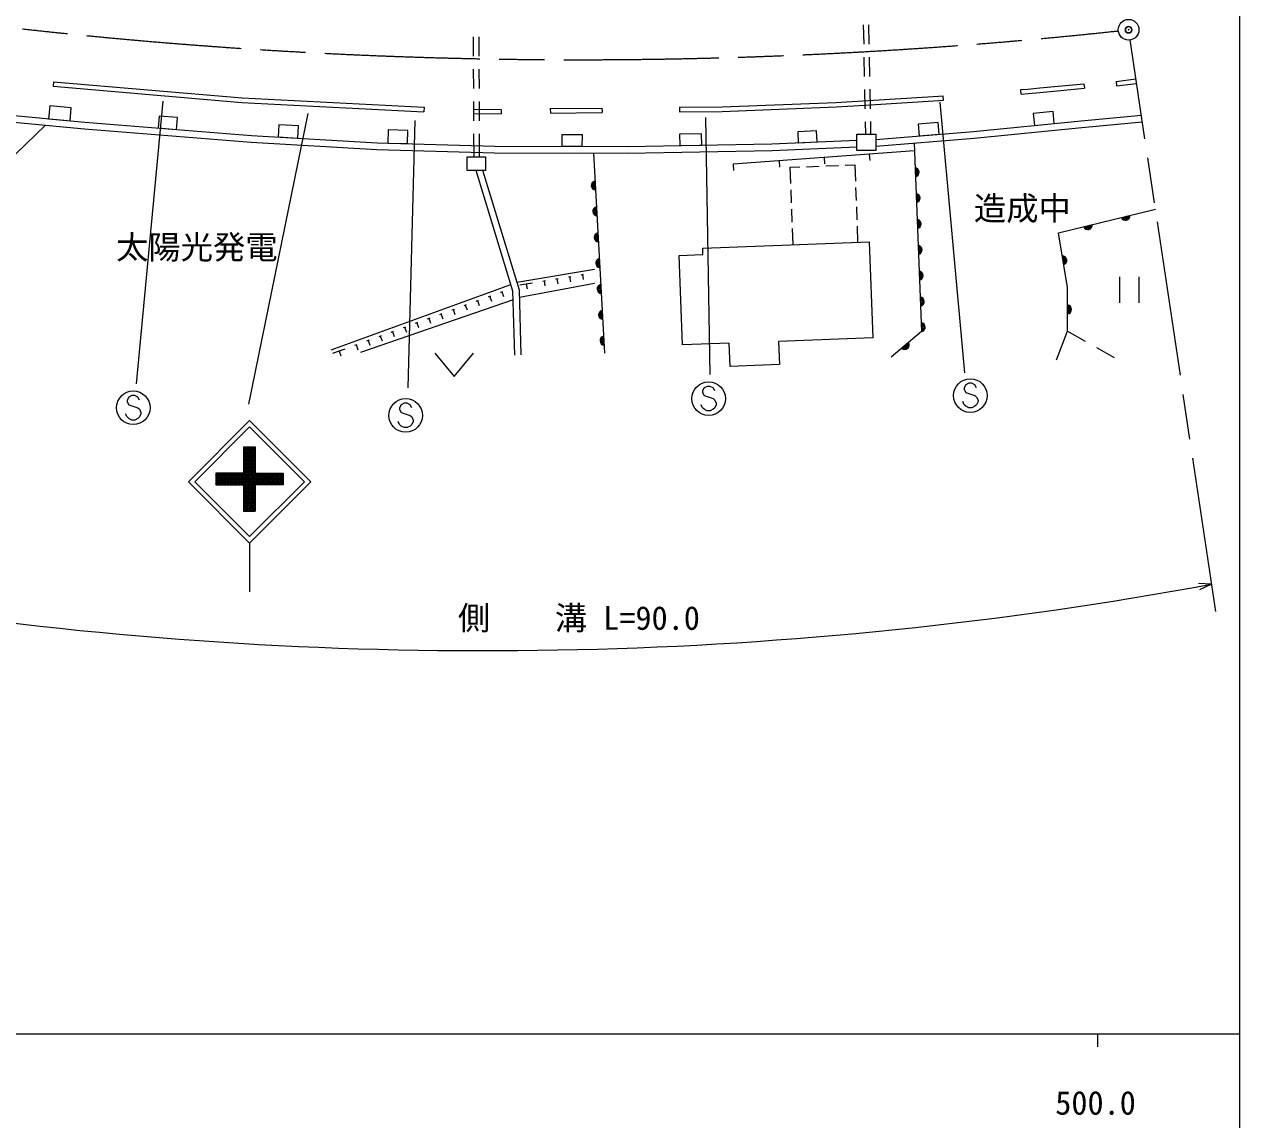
# Model space of a CAD drawing. Units: millimetres, scale not verified. Extents: x 40000 to 680000, y 20000 to 380000.
# Drawn here: x 484932 to 579000, y 198357 to 283122 of the extents above; entities that cross this region are included whole.
import ezdxf
from ezdxf.enums import TextEntityAlignment as Align

# ---------------------------------------------------------------- set-up
doc = ezdxf.new("R2010")
doc.units = ezdxf.units.MM
doc.header["$LTSCALE"] = 1000
doc.header["$PDMODE"] = 32
doc.header["$PDSIZE"] = 500
doc.linetypes.add('CHAIN', pattern=[18.5, 12, -1.5, 3.5, -1.5])
for name, color, linetype, lineweight in [('M-BGD', 7, 'Continuous', 13), ('M-BMK', 2, 'CHAIN', 13), ('M-BMK-SRVR', 3, 'Continuous', 13), ('M-STR-HTXT', 7, 'Continuous', 13), ('M-STR-STRC', 7, 'Continuous', 13), ('M-TTL-BAND', 7, 'Continuous', 13)]:
    doc.layers.add(name, color=color, linetype=linetype, lineweight=lineweight)
doc.layers.add('M-BGD-HTXT', color=7, linetype='Continuous')
doc.layers.add('M-OTRS', color=6, linetype='Continuous')
doc.styles.add('ＭＳ ゴシック', font='')
doc.styles.get('ＭＳ ゴシック').set_extended_font_data('MS Gothic')

msp = doc.modelspace()

# ---------------------------------------------------------------- linework, layer by layer
at = {"layer": 'M-BGD'}
for p, q in [((549869, 283082), (549898, 281582)), ((550272, 283090), (550301, 281590)), ((519673, 282154), (519680, 280654)), ((520105, 282156), (520113, 280656)), ((549917, 280582), (549946, 279083)), ((550321, 280590), (550350, 279091)), ((519685, 279654), (519692, 278154)), ((520117, 279656), (520125, 278156)), ((487187, 278675), (487157, 278327)), ((563534, 278202), (566947, 278522)), ((566947, 278522), (566980, 278174)), ((569432, 278705), (570971, 278896)), ((569432, 278705), (569475, 278358)), ((569475, 278358), (571014, 278549)), ((549965, 278083), (549994, 276583)), ((550369, 278091), (550398, 276591)), ((556066, 277245), (556038, 277593)), ((562069, 278072), (562600, 278114)), ((562097, 277723), (562069, 278072)), ((562097, 277723), (562630, 277765)), ((562600, 278114), (563534, 278202)), ((562630, 277765), (563541, 277851)), ((563541, 277851), (566980, 278174)), ((515876, 276698), (515858, 276348)), ((519700, 276562), (519696, 276212)), ((519697, 277154), (519704, 275654)), ((519700, 276562), (521840, 276538)), ((520129, 277156), (520136, 275656)), ((525643, 276602), (529642, 276642)), ((525643, 276602), (525646, 276252)), ((529642, 276642), (529646, 276292)), ((535642, 276701), (535646, 276351)), ((549989, 276865), (550392, 276890)), ((519696, 276212), (521836, 276188)), ((521840, 276538), (521836, 276188)), ((525646, 276252), (529646, 276292)), ((550014, 275583), (550033, 274604)), ((550417, 275591), (550436, 274612)), ((519709, 274654), (519717, 272868)), ((520141, 274656), (520150, 272870)), ((553797, 273928), (554379, 259339)), ((528977, 273158), (529843, 257682)), ((553821, 273329), (539786, 272299)), ((546840, 272817), (546876, 272318)), ((550330, 273073), (550367, 272574)), ((539786, 272299), (539822, 271801)), ((543349, 272561), (543386, 272062)), ((544214, 272060), (544963, 272087)), ((544259, 270810), (544214, 272060)), ((545463, 272105), (546462, 272142)), ((546962, 272160), (547961, 272197)), ((548461, 272215), (549210, 272242)), ((549210, 272242), (549256, 270993)), ((544314, 269311), (544278, 270311)), ((549274, 270494), (549311, 269494)), ((544369, 267812), (544332, 268812)), ((549329, 268995), (549366, 267995)), ((544433, 266064), (544387, 267313)), ((549384, 267496), (549430, 266246)), ((523060, 263171), (529065, 264166)), ((526053, 263420), (526250, 263452)), ((526151, 263436), (526217, 263041)), ((527039, 263583), (527237, 263616)), ((527138, 263599), (527203, 263205)), ((528026, 263746), (528223, 263779)), ((528124, 263763), (528190, 263368)), ((569698, 263578), (569698, 261578)), ((571198, 263578), (571198, 261578)), ((508695, 257939), (522590, 263000)), ((521787, 262390), (521975, 262458)), ((529076, 263058), (523266, 261976)), ((523290, 262962), (524277, 263125)), ((523784, 263044), (523849, 262649)), ((525066, 263256), (525263, 263289)), ((525165, 263272), (525230, 262878)), ((522770, 261805), (510955, 257730)), ((519908, 261705), (520096, 261774)), ((520002, 261740), (520139, 261364)), ((520848, 262048), (521036, 262116)), ((520942, 262082), (521079, 261706)), ((521881, 262424), (522018, 262048)), ((517089, 260679), (517277, 260747)), ((517183, 260713), (517320, 260337)), ((518029, 261021), (518217, 261089)), ((518123, 261055), (518260, 260679)), ((518969, 261363), (519157, 261432)), ((519063, 261397), (519199, 261022)), ((514270, 259652), (514458, 259721)), ((514364, 259686), (514501, 259311)), ((515210, 259994), (515398, 260063)), ((515304, 260029), (515441, 259653)), ((516150, 260337), (516338, 260405)), ((516244, 260371), (516381, 259995)), ((554352, 260025), (554366, 260037)), ((511452, 258626), (511639, 258694)), ((512391, 258968), (512579, 259036)), ((512485, 259002), (512622, 258626)), ((513331, 259310), (513519, 259378)), ((513425, 259344), (513562, 258968)), ((554379, 259339), (552022, 257377)), ((564831, 257150), (565682, 259368)), ((565682, 259368), (567046, 258595)), ((508821, 257667), (509760, 258010)), ((509290, 257839), (509427, 257463)), ((510512, 258283), (510700, 258352)), ((510606, 258318), (510743, 257942)), ((511546, 258660), (511682, 258284)), ((567916, 258102), (569279, 257329)), ((516708, 257678), (518208, 255878)), ((518208, 255878), (519708, 257678))]:
    msp.add_line(p, q, dxfattribs=at)
for points in [[(487187, 278675), (501798, 277420), (515876, 276698)], [(487157, 278327), (501774, 277070), (515858, 276348)], [(535642, 276701), (538933, 276733), (547753, 277078), (555679, 277565), (556038, 277593)], [(535646, 276351), (538942, 276383), (547771, 276729), (549989, 276865)], [(550392, 276890), (555704, 277216), (556066, 277245)], [(482197, 275719), (489584, 275039), (502493, 274003), (512229, 273437), (521330, 273182), (531607, 273150), (542809, 273354), (549365, 273636)], [(482245, 276237), (489628, 275557), (502529, 274522), (512252, 273957), (521339, 273702), (531603, 273670), (542793, 273874), (549365, 274157)], [(550840, 274204), (558393, 274832), (566742, 275648), (571390, 276103)], [(486568, 275317), (481992, 270917), (480192, 259952)], [(550840, 273682), (558440, 274314), (566793, 275130), (571440, 275585)], [(522887, 257522), (522752, 262469), (519895, 271813)], [(523387, 257535), (523250, 262551), (520418, 271813)], [(565682, 259368), (565675, 262754), (564964, 266981), (572480, 268823)]]:
    msp.add_lwpolyline(points, dxfattribs=at)
for points in [[(486813, 275817), (488473, 275664), (488564, 276654), (486904, 276807)], [(495285, 275103), (496708, 274989), (496782, 275911), (495359, 276025)], [(563114, 275293), (564652, 275443), (564562, 276372), (563023, 276221)], [(504574, 274403), (506092, 274315), (506147, 275261), (504629, 275349)], [(513064, 273934), (514580, 273891), (514608, 274907), (513092, 274949)], [(544839, 273962), (546293, 274025), (546257, 274869), (544802, 274807)], [(554181, 274482), (555742, 274611), (555666, 275515), (554106, 275386)], [(526530, 273686), (528120, 273681), (528123, 274575), (526532, 274580)], [(535664, 273744), (537360, 273775), (537344, 274649), (535648, 274618)], [(549365, 274612), (550840, 274612), (550840, 273366), (549365, 273366)], [(519206, 272870), (520619, 272870), (520619, 271813), (519206, 271813)], [(550329, 266279), (550601, 258854), (543306, 258587), (543372, 256789), (539554, 256649), (539488, 258448), (535871, 258315), (535617, 265241), (537456, 265308), (537438, 265808)]]:
    msp.add_lwpolyline(points, close=True, dxfattribs=at)
for centre, radius, start, end in [((553833, 271675), 354, 281.08294, 83.48812), ((553833, 271675), 283, 283.30698, 81.26408), ((553833, 271675), 212, 287.05331, 77.51776), ((529172, 270645), 354, 102.0027, 264.40788), ((529172, 270645), 283, 104.22674, 262.18384), ((553833, 271675), 142, 294.76504, 69.80603), ((553833, 271675), 100, 305.0827, 59.48836), ((553833, 271675), 100, 305.0827, 59.48836), ((529172, 270645), 212, 107.97307, 258.43751), ((529172, 270645), 142, 115.6848, 250.72578), ((529172, 270645), 100, 126.00246, 240.40812), ((529172, 270645), 100, 126.00246, 240.40812), ((553913, 269674), 354, 281.08294, 83.48812), ((553913, 269674), 283, 283.30698, 81.26408), ((553913, 269674), 212, 287.05331, 77.51776), ((553913, 269674), 142, 294.76504, 69.80603), ((553913, 269674), 100, 305.0827, 59.48836), ((553913, 269674), 100, 305.0827, 59.48836), ((529284, 268644), 354, 102.0027, 264.40788), ((529284, 268644), 283, 104.22674, 262.18384), ((529284, 268644), 212, 107.97307, 258.43751), ((529284, 268644), 142, 115.6848, 250.72578), ((529284, 268644), 100, 126.00246, 240.40812), ((529284, 268644), 100, 126.00246, 240.40812), ((570166, 268312), 354, 202.56745, 4.97262), ((570166, 268312), 283, 204.79148, 2.74859), ((570166, 268312), 212, 208.53781, 359.00226), ((570166, 268312), 142, 216.24954, 351.29053), ((570166, 268312), 100, 226.5672, 340.97287), ((553993, 267672), 354, 281.08294, 83.48812), ((553993, 267672), 283, 283.30698, 81.26408), ((553993, 267672), 212, 287.05331, 77.51776), ((553993, 267672), 142, 294.76504, 69.80603), ((553993, 267672), 100, 305.0827, 59.48836), ((553993, 267672), 100, 305.0827, 59.48836), ((567252, 267598), 354, 202.56745, 4.97262), ((567252, 267598), 283, 204.79148, 2.74859), ((567252, 267598), 212, 208.53781, 359.00226), ((567252, 267598), 142, 216.24954, 351.29053), ((567252, 267598), 100, 226.5672, 340.97287), ((529396, 266643), 354, 102.0027, 264.40788), ((529396, 266643), 283, 104.22674, 262.18384), ((529396, 266643), 212, 107.97307, 258.43751), ((529396, 266643), 142, 115.6848, 250.72578), ((529396, 266643), 100, 126.00246, 240.40812), ((529396, 266643), 100, 126.00246, 240.40812), ((554073, 265671), 354, 281.08294, 83.48812), ((554073, 265671), 283, 283.30698, 81.26408), ((554073, 265671), 212, 287.05331, 77.51776), ((554073, 265671), 142, 294.76504, 69.80603), ((554073, 265671), 100, 305.0827, 59.48836), ((554073, 265671), 100, 305.0827, 59.48836), ((529508, 264642), 354, 102.0027, 264.40788), ((529508, 264642), 283, 104.22674, 262.18384), ((529508, 264642), 212, 107.97307, 258.43751), ((529508, 264642), 142, 115.6848, 250.72578), ((529508, 264642), 100, 126.00246, 240.40812), ((529508, 264642), 100, 126.00246, 240.40812), ((565266, 264859), 354, 288.3517, 90.75688), ((565266, 264859), 283, 290.57574, 88.53284), ((565266, 264859), 212, 294.32207, 84.78651), ((565266, 264859), 142, 302.0338, 77.07478), ((565266, 264859), 100, 312.35146, 66.75712), ((554152, 263670), 354, 281.08294, 83.48812), ((554152, 263670), 283, 283.30698, 81.26408), ((554152, 263670), 212, 287.05331, 77.51776), ((554152, 263670), 142, 294.76504, 69.80603), ((554152, 263670), 100, 305.0827, 59.48836), ((554152, 263670), 100, 305.0827, 59.48836), ((529620, 262641), 354, 102.0027, 264.40788), ((529620, 262641), 283, 104.22674, 262.18384), ((529620, 262641), 212, 107.97307, 258.43751), ((529620, 262641), 142, 115.6848, 250.72578), ((529620, 262641), 100, 126.00246, 240.40812), ((529620, 262641), 100, 126.00246, 240.40812), ((554232, 261668), 354, 281.08294, 83.48812), ((554232, 261668), 283, 283.30698, 81.26408), ((554232, 261668), 212, 287.05331, 77.51776), ((554232, 261668), 142, 294.76504, 69.80603), ((554232, 261668), 100, 305.0827, 59.48836), ((554232, 261668), 100, 305.0827, 59.48836), ((529732, 260639), 354, 102.0027, 264.40788), ((529732, 260639), 283, 104.22674, 262.18384), ((529732, 260639), 212, 107.97307, 258.43751), ((529732, 260639), 142, 115.6848, 250.72578), ((529732, 260639), 100, 126.00246, 240.40812), ((529732, 260639), 100, 126.00246, 240.40812), ((565624, 261061), 354, 278.91542, 81.3206), ((565624, 261061), 283, 281.13946, 79.09656), ((565624, 261061), 212, 284.88579, 75.35024), ((565624, 261061), 142, 292.59752, 67.63851), ((565624, 261061), 100, 302.91518, 57.32085), ((554311, 259687), 354, 281.08294, 83.48812), ((554311, 259687), 283, 283.30698, 81.26408), ((554311, 259687), 212, 287.05331, 77.51776), ((554311, 259687), 142, 294.76504, 69.80603), ((554311, 259687), 100, 305.0827, 59.48836), ((554311, 259687), 100, 305.0827, 59.48836), ((529844, 258638), 354, 102.0027, 264.40788), ((529844, 258638), 283, 104.22674, 262.18384), ((529844, 258638), 212, 107.97307, 258.43751), ((529844, 258638), 142, 115.6848, 250.72578), ((529844, 258638), 100, 126.00246, 240.40812), ((529844, 258638), 100, 126.00246, 240.40812), ((553074, 258323), 354, 228.57949, 30.98467), ((553074, 258323), 283, 230.80353, 28.76063), ((553074, 258323), 212, 234.54986, 25.01431), ((553074, 258323), 142, 242.26159, 17.30258), ((553074, 258323), 100, 252.57925, 6.98491), ((553074, 258323), 100, 252.57925, 6.98491)]:
    msp.add_arc(centre, radius, start, end, dxfattribs=at)
at = {"layer": 'M-BMK'}
msp.add_line((577148, 237671), (570519, 281912), dxfattribs=at)
msp.add_arc((527908, 670968), 390586, 261.68058, 276.12841, dxfattribs=at)
at = {"layer": 'M-BMK-SRVR'}
msp.add_circle((570401, 282700), 800, dxfattribs=at)
at = {"layer": 'M-OTRS'}
msp.add_point((570401, 282700), dxfattribs=at)
at = {"layer": 'M-STR-HTXT'}
for q in [(575801, 239859), (575891, 239368)]:
    msp.add_line((576830, 239795), q, dxfattribs=at)
msp.add_arc((520479, 545961), 311309, 262.24585, 280.4288, dxfattribs=at)
at = {"layer": 'M-STR-STRC'}
for p, q in [((495655, 277175), (493602, 255302)), ((555784, 277097), (557706, 256163)), ((506868, 276228), (502288, 253723)), ((515159, 275675), (514606, 254986)), ((537664, 275912), (537979, 256013)), ((537546, 254984), (537428, 254748)), ((537782, 255103), (537546, 254984)), ((538019, 255103), (537782, 255103)), ((538255, 254984), (538019, 255103)), ((538373, 254748), (538255, 254984)), ((557800, 255221), (557682, 254985)), ((557682, 254985), (557682, 254867)), ((558036, 255340), (557800, 255221)), ((558273, 255340), (558036, 255340)), ((558509, 255221), (558273, 255340)), ((558627, 254985), (558509, 255221)), ((493010, 254274), (492892, 254037)), ((492892, 254037), (492892, 253919)), ((493247, 254392), (493010, 254274)), ((493483, 254392), (493247, 254392)), ((493719, 254274), (493483, 254392)), ((493838, 254037), (493719, 254274)), ((537428, 254748), (537428, 254630)), ((537428, 254630), (537546, 254394)), ((537546, 254394), (538255, 254157)), ((538255, 254157), (538373, 254039)), ((538373, 254039), (538491, 253803)), ((557682, 254867), (557800, 254630)), ((557800, 254630), (558509, 254394)), ((558509, 254394), (558627, 254276)), ((558627, 254276), (558746, 254040)), ((558746, 254040), (558746, 253921)), ((492892, 253919), (493010, 253683)), ((493010, 253683), (493719, 253447)), ((493719, 253447), (493838, 253328)), ((493838, 253328), (493956, 253092)), ((493956, 253092), (493956, 252974)), ((514094, 253682), (513975, 253445)), ((513975, 253445), (513975, 253327)), ((513975, 253327), (514094, 253091)), ((514330, 253800), (514094, 253682)), ((514094, 253091), (514803, 252854)), ((514566, 253800), (514330, 253800)), ((514803, 253682), (514566, 253800)), ((514921, 253445), (514803, 253682)), ((537428, 253448), (537310, 253684)), ((537546, 253330), (537428, 253448)), ((537782, 253212), (537546, 253330)), ((538019, 253212), (537782, 253212)), ((538255, 253330), (538019, 253212)), ((538373, 253448), (538255, 253330)), ((538491, 253684), (538373, 253448)), ((538491, 253803), (538491, 253684)), ((557682, 253685), (557564, 253921)), ((557800, 253567), (557682, 253685)), ((558036, 253449), (557800, 253567)), ((558273, 253449), (558036, 253449)), ((558509, 253567), (558273, 253449)), ((558627, 253685), (558509, 253567)), ((558746, 253921), (558627, 253685)), ((492892, 252737), (492774, 252974)), ((493010, 252619), (492892, 252737)), ((493247, 252501), (493010, 252619)), ((493483, 252501), (493247, 252501)), ((493719, 252619), (493483, 252501)), ((493838, 252737), (493719, 252619)), ((493956, 252974), (493838, 252737)), ((497629, 247719), (502367, 252456)), ((502367, 252456), (507104, 247719)), ((513975, 252145), (513857, 252382)), ((514094, 252027), (513975, 252145)), ((514803, 252854), (514921, 252736)), ((514921, 252145), (514803, 252027)), ((514921, 252736), (515039, 252500)), ((515039, 252382), (514921, 252145)), ((515039, 252500), (515039, 252382)), ((498124, 247719), (502367, 251961)), ((502367, 251961), (506609, 247719)), ((514330, 251909), (514094, 252027)), ((514566, 251909), (514330, 251909)), ((514803, 252027), (514566, 251909)), ((501908, 250422), (502808, 250422)), ((501908, 250422), (501908, 248389)), ((501908, 250374), (501956, 250422)), ((501908, 250232), (502097, 250422)), ((501908, 250091), (502239, 250422)), ((501908, 249949), (502380, 250422)), ((501908, 249808), (502522, 250422)), ((501908, 249667), (502663, 250422)), ((501908, 249525), (502804, 250422)), ((502808, 249465), (501908, 250365)), ((501908, 249384), (502808, 250284)), ((502808, 249324), (501908, 250224)), ((502808, 249606), (501992, 250422)), ((502808, 249748), (502133, 250422)), ((502808, 249889), (502275, 250422)), ((502808, 250031), (502416, 250422)), ((502808, 250172), (502558, 250422)), ((502808, 250313), (502699, 250422)), ((502808, 250422), (502808, 248389)), ((501908, 249242), (502808, 250142)), ((502808, 249182), (501908, 250082)), ((501908, 249101), (502808, 250001)), ((502808, 249041), (501908, 249941)), ((501908, 248960), (502808, 249860)), ((502808, 248899), (501908, 249799)), ((501908, 248818), (502808, 249718)), ((502808, 248758), (501908, 249658)), ((501908, 248677), (502808, 249577)), ((502808, 248616), (501908, 249516)), ((501908, 248535), (502808, 249435)), ((502808, 248475), (501908, 249375)), ((501908, 248394), (502808, 249294)), ((501908, 248389), (499746, 248389)), ((499746, 248389), (499746, 247489)), ((499746, 248354), (499782, 248389)), ((499746, 248212), (499923, 248389)), ((499746, 248071), (500065, 248389)), ((499746, 247929), (500206, 248389)), ((499746, 247788), (500348, 248389)), ((499746, 247646), (500489, 248389)), ((499746, 247505), (500630, 248389)), ((500682, 247489), (499782, 248389)), ((499872, 247489), (500772, 248389)), ((500823, 247489), (499923, 248389)), ((500013, 247489), (500913, 248389)), ((500965, 247489), (500065, 248389)), ((500155, 247489), (501055, 248389)), ((501106, 247489), (500206, 248389)), ((500296, 247489), (501196, 248389)), ((501248, 247489), (500348, 248389)), ((500438, 247489), (501338, 248389)), ((501389, 247489), (500489, 248389)), ((500579, 247489), (501479, 248389)), ((501530, 247489), (500630, 248389)), ((500720, 247489), (501620, 248389)), ((501672, 247489), (500772, 248389)), ((500862, 247489), (501762, 248389)), ((501813, 247489), (500913, 248389)), ((501003, 247489), (501903, 248389)), ((502808, 246636), (501055, 248389)), ((501145, 247489), (502808, 249152)), ((502808, 246778), (501196, 248389)), ((501286, 247489), (502808, 249011)), ((502808, 246919), (501338, 248389)), ((501427, 247489), (502808, 248870)), ((502808, 247061), (501479, 248389)), ((501569, 247489), (502808, 248728)), ((502808, 247202), (501620, 248389)), ((501710, 247489), (502808, 248587)), ((502808, 247344), (501762, 248389)), ((501852, 247489), (502808, 248445)), ((502808, 247485), (501903, 248389)), ((503652, 247489), (501908, 249234)), ((503510, 247489), (501908, 249092)), ((503369, 247489), (501908, 248951)), ((503227, 247489), (501908, 248809)), ((503086, 247489), (501908, 248668)), ((502945, 247489), (501908, 248526)), ((501908, 247404), (502893, 248389)), ((501908, 247262), (503035, 248389)), ((501908, 247121), (503176, 248389)), ((501908, 246980), (503317, 248389)), ((501908, 246838), (503459, 248389)), ((501908, 246697), (503600, 248389)), ((502842, 247489), (503742, 248389)), ((503793, 247489), (502893, 248389)), ((502983, 247489), (503883, 248389)), ((503935, 247489), (503035, 248389)), ((503125, 247489), (504025, 248389)), ((504076, 247489), (503176, 248389)), ((503266, 247489), (504166, 248389)), ((504217, 247489), (503317, 248389)), ((503407, 247489), (504307, 248389)), ((504359, 247489), (503459, 248389)), ((503549, 247489), (504449, 248389)), ((504500, 247489), (503600, 248389)), ((503690, 247489), (504590, 248389)), ((504642, 247489), (503742, 248389)), ((503832, 247489), (504732, 248389)), ((504783, 247489), (503883, 248389)), ((503973, 247489), (504873, 248389)), ((504925, 247489), (504025, 248389)), ((504114, 247489), (504969, 248344)), ((504969, 247586), (504166, 248389)), ((504969, 247728), (504307, 248389)), ((504969, 247869), (504449, 248389)), ((504969, 248010), (504590, 248389)), ((504969, 248152), (504732, 248389)), ((504969, 248293), (504873, 248389)), ((497629, 247719), (502367, 242981)), ((498124, 247719), (502367, 243476)), ((500540, 247489), (499746, 248284)), ((500399, 247489), (499746, 248143)), ((500258, 247489), (499746, 248001)), ((500116, 247489), (499746, 247860)), ((499975, 247489), (499746, 247718)), ((499833, 247489), (499746, 247577)), ((499746, 247489), (501908, 247489)), ((501908, 247489), (501908, 245457)), ((501908, 246555), (502808, 247455)), ((502367, 243476), (506609, 247719)), ((502367, 242981), (507104, 247719)), ((502808, 247489), (502808, 245457)), ((504256, 247489), (504969, 248203)), ((504397, 247489), (504969, 248061)), ((504539, 247489), (504969, 247920)), ((504680, 247489), (504969, 247779)), ((504822, 247489), (504969, 247637)), ((504963, 247489), (504969, 247496)), ((502808, 246495), (501908, 247395)), ((501908, 246414), (502808, 247314)), ((502808, 246354), (501908, 247254)), ((501908, 246272), (502808, 247172)), ((502808, 246212), (501908, 247112)), ((501908, 246131), (502808, 247031)), ((502808, 246071), (501908, 246971)), ((501908, 245990), (502808, 246890)), ((502808, 245929), (501908, 246829)), ((501908, 245848), (502808, 246748)), ((502808, 245788), (501908, 246688)), ((501908, 245707), (502808, 246607)), ((502808, 245647), (501908, 246547)), ((501908, 245565), (502808, 246465)), ((502808, 245505), (501908, 246405)), ((502714, 245457), (501908, 246264)), ((502573, 245457), (501908, 246122)), ((502432, 245457), (501908, 245981)), ((502290, 245457), (501908, 245839)), ((502149, 245457), (501908, 245698)), ((502007, 245457), (501908, 245557)), ((501941, 245457), (502808, 246324)), ((502082, 245457), (502808, 246183)), ((502223, 245457), (502808, 246041)), ((502365, 245457), (502808, 245900)), ((502506, 245457), (502808, 245758)), ((502648, 245457), (502808, 245617)), ((501908, 245457), (502808, 245457)), ((502789, 245457), (502808, 245475)), ((502367, 242981), (502367, 239194))]:
    msp.add_line(p, q, dxfattribs=at)
msp.add_lwpolyline([(502808, 248389), (504969, 248389), (504969, 247489), (502808, 247489)], dxfattribs=at)
for centre in [(537900, 254157), (558155, 254394), (493365, 253447), (514448, 252854)]:
    msp.add_circle(centre, 1300, dxfattribs=at)
at = {"layer": 'M-TTL-BAND'}
for p, q in [((579000, 20000), (579000, 370000)), ((40000, 205000), (579000, 205000)), ((568000, 205000), (568000, 204000))]:
    msp.add_line(p, q, dxfattribs=at)

# ---------------------------------------------------------------- texts
at = {"layer": 'M-BGD-HTXT', "style": 'ＭＳ ゴシック'}
for s, p in [('造成中', (562177, 267408)), ('太陽光発電', (498288, 264412))]:
    msp.add_text(s, height=1833, dxfattribs=at).set_placement(p, align=Align.BOTTOM_CENTER)
at = {"layer": 'M-STR-HTXT', "style": 'ＭＳ ゴシック'}
msp.add_text('側\u3000\u3000溝 L=90.0', height=1833, dxfattribs=at).set_placement((527856, 235715), align=Align.BOTTOM_CENTER)
at = {"layer": 'M-TTL-BAND', "style": 'ＭＳ ゴシック'}
msp.add_text('500.0', height=1833, dxfattribs=at).set_placement((567844, 198195), align=Align.BOTTOM_CENTER)

doc.saveas('drawing.dxf')
